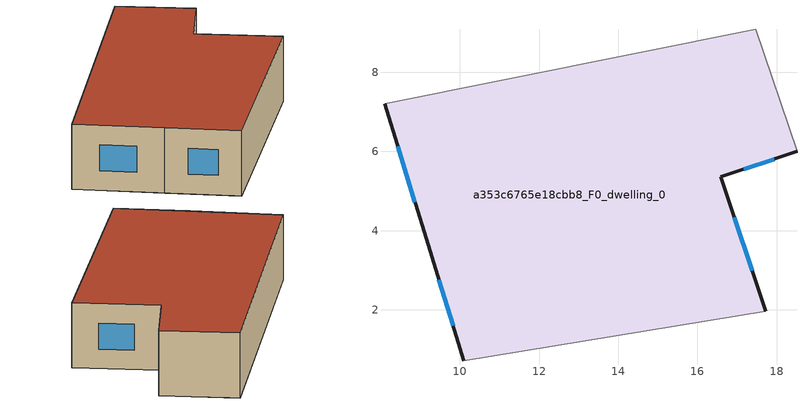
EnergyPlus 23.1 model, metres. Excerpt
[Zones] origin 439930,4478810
a353c6765e18cbb8_F0_dwelling_0
 floor ground (EU_floor_Construction): 17.73,1.97 16.59,5.36 18.52,6 17.47,9.08 8.1,7.21 9.2,3.64 10.1,0.72 z0
 wall outside (EU_wall_Construction): 18.52,6 16.59,5.36 17.73,1.97 / 10.1,0.72 9.2,3.64 8.1,7.21 z0:3
 wall adiabatic (EU_wall_Construction): 17.73,1.97 10.1,0.72 / 8.1,7.21 17.47,9.08 18.52,6 z0:3
 window (EU_Window_Construction): 17.94,5.81 17.17,5.55 / 16.94,4.34 17.39,2.99 / 9.83,1.6 9.47,2.76 / 8.86,4.72 8.43,6.13 z0.91:2.09
 roof outside (EU_roof_Construction): 17.47,9.08 18.52,6 16.59,5.36 17.73,1.97 10.1,0.72 9.2,3.64 8.1,7.21 z3
[Building]
EU S2 Campaign: North Axis=0; Terrain=City; Solar Distribution=FullExterior
[Site:Location]
Madrid: Latitude=40.5; Longitude=-3.5; Time Zone=1; Elevation=609
[SizingPeriod:WeatherFileDays]
AnnualSizingPeriod: Begin Month=1; Begin Day of Month=1; End Month=12; End Day of Month=31; Day of Week for Start Day=Monday; Use Weather File Daylight Saving Period=No; Use Weather File Rain and Snow Indicators=No
[MATERIAL]
EU_InternalMass_Material: Roughness=MediumRough; Thickness=0.1; Conductivity=1; Density=1800; Specific Heat=900; Thermal Absorptance=0.9; Solar Absorptance=0.7; Visible Absorptance=0.7
[MATERIAL:NOMASS] Roughness=MediumRough; Thermal Absorptance=0.9; Solar Absorptance=0.7; Visible Absorptance=0.7
Name | Thermal Resistance
EU_wall_NoMass | 0.461255
EU_roof_NoMass | 0.289352
EU_floor_NoMass | 1.25
[WINDOWMATERIAL:SIMPLEGLAZINGSYSTEM]
EU_Window_SimpleGlazing: UFactor=3.792; Solar Heat Gain Coefficient=0.85; Visible Transmittance=0.85
[CONSTRUCTION]
EU_wall_Construction: EU_wall_NoMass
EU_roof_Construction: EU_roof_NoMass
EU_floor_Construction: EU_floor_NoMass
EU_InternalMass_Construction: EU_InternalMass_Material
EU_Window_Construction: EU_Window_SimpleGlazing
[ZONE]
a353c6765e18cbb8_F0_dwelling_0: Type=1; Multiplier=1; Ceiling Height=autocalculate; Volume=177.898; Floor Area=autocalculate; Part of Total Floor Area=Yes
[INTERNALMASS]
a353c6765e18cbb8_F0_dwelling_0_EU_InternalMass: Construction=EU_InternalMass_Construction; Zone or ZoneList=a353c6765e18cbb8_F0_dwelling_0; Surface Area=59.2995
[OTHEREQUIPMENT]
EU_Step8_InternalGain_a353c6765e18cbb8_F0_dwelling_0_f000: Fuel Type=Electricity; Zone or ZoneList or Space or SpaceList=a353c6765e18cbb8_F0_dwelling_0; Schedule=EU_Step8_GainSchedule_a353c6765e18cbb8_F0_dwelling_0_f000; Design Level Calculation Method=Watts/Area; Power per Zone Floor Area=1; Fraction Latent=0; Fraction Radiant=0; Fraction Lost=0; Carbon Dioxide Generation Rate=0; EndUse Subcategory=EU_Step8_InternalGains
[ZONEVENTILATION:DESIGNFLOWRATE]
EU_ConstantAir_a353c6765e18cbb8_F0_dwelling_0: Zone or ZoneList or Space or SpaceList=a353c6765e18cbb8_F0_dwelling_0; Schedule=EU_AlwaysOn; Design Flow Rate Calculation Method=AirChanges/Hour; Air Changes per Hour=0.64; Ventilation Type=Natural; Fan Pressure Rise=0; Fan Total Efficiency=1; Constant Term Coefficient=1; Temperature Term Coefficient=0; Velocity Term Coefficient=0; Velocity Squared Term Coefficient=0; Minimum Indoor Temperature=-100; Maximum Indoor Temperature=100; Delta Temperature=-100; Minimum Outdoor Temperature=-100; Maximum Outdoor Temperature=100; Maximum Wind Speed=40
[HVACTEMPLATE:THERMOSTAT]
EU_HeatOnly_a353c6765e18cbb8_F0_dwelling_0: Constant Heating Setpoint=20; Constant Cooling Setpoint=50
[HVACTEMPLATE:ZONE:IDEALLOADSAIRSYSTEM]
a353c6765e18cbb8_F0_dwelling_0: Template Thermostat=EU_HeatOnly_a353c6765e18cbb8_F0_dwelling_0; System Availability Schedule=EU_AlwaysOn; Maximum Heating Supply Air Temperature=50; Minimum Cooling Supply Air Temperature=13; Maximum Heating Supply Air Humidity Ratio=0.0156; Minimum Cooling Supply Air Humidity Ratio=0.0077; Heating Limit=NoLimit; Cooling Limit=NoLimit; Heating Availability Schedule=EU_AlwaysOn; Cooling Availability Schedule=EU_CoolingOff; Dehumidification Control Type=ConstantSensibleHeatRatio; Cooling Sensible Heat Ratio=0.7; Dehumidification Setpoint=60; Humidification Control Type=None; Humidification Setpoint=30; Outdoor Air Method=None; Outdoor Air Flow Rate per Person=0.00944; Outdoor Air Flow Rate per Zone Floor Area=0; Outdoor Air Flow Rate per Zone=0; Demand Controlled Ventilation Type=None; Outdoor Air Economizer Type=NoEconomizer; Heat Recovery Type=None; Sensible Heat Recovery Effectiveness=0.7; Latent Heat Recovery Effectiveness=0.65
[SIZING:ZONE]
a353c6765e18cbb8_F0_dwelling_0: Zone Cooling Design Supply Air Temperature Input Method=SupplyAirTemperature; Zone Cooling Design Supply Air Temperature=13; Zone Heating Design Supply Air Temperature Input Method=SupplyAirTemperature; Zone Heating Design Supply Air Temperature=50; Zone Cooling Design Supply Air Humidity Ratio=0.008; Zone Heating Design Supply Air Humidity Ratio=0.008; Cooling Design Air Flow Method=DesignDay; Cooling Design Air Flow Rate=0; Cooling Minimum Air Flow per Zone Floor Area=0.000762; Cooling Minimum Air Flow=0; Cooling Minimum Air Flow Fraction=0.2; Heating Design Air Flow Method=DesignDay; Heating Design Air Flow Rate=0; Heating Maximum Air Flow per Zone Floor Area=0.002032; Heating Maximum Air Flow=0.141576; Heating Maximum Air Flow Fraction=0.3; Account for Dedicated Outdoor Air System=No; Dedicated Outdoor Air System Control Strategy=NeutralSupplyAir; Dedicated Outdoor Air Low Setpoint Temperature for Design=autosize; Dedicated Outdoor Air High Setpoint Temperature for Design=autosize; Zone Load Sizing Method=Sensible Load Only No Latent Load; Zone Latent Cooling Design Supply Air Humidity Ratio Input Method=HumidityRatioDifference; Zone Cooling Design Supply Air Humidity Ratio Difference=0.005; Zone Latent Heating Design Supply Air Humidity Ratio Input Method=HumidityRatioDifference; Zone Humidification Design Supply Air Humidity Ratio Difference=0.005
[SCHEDULE:CONSTANT]
Name | Hourly Value
EU_AlwaysOn | 1
EU_CoolingOff | 0
[SCHEDULE:FILE]
EU_Step8_GainSchedule_a353c6765e18cbb8_F0_dwelling_0_f000: File=../../schedules/a353c6765e18cbb8/a353c6765e18cbb8_F0_dwelling_0_f000_gain.csv; Column Number=1; Rows to Skip at Top=0; Number of Hours of Data=8760; Column Separator=Comma; Interpolate to Timestep=No; Minutes per Item=60; Adjust Schedule for Daylight Savings=Yes
